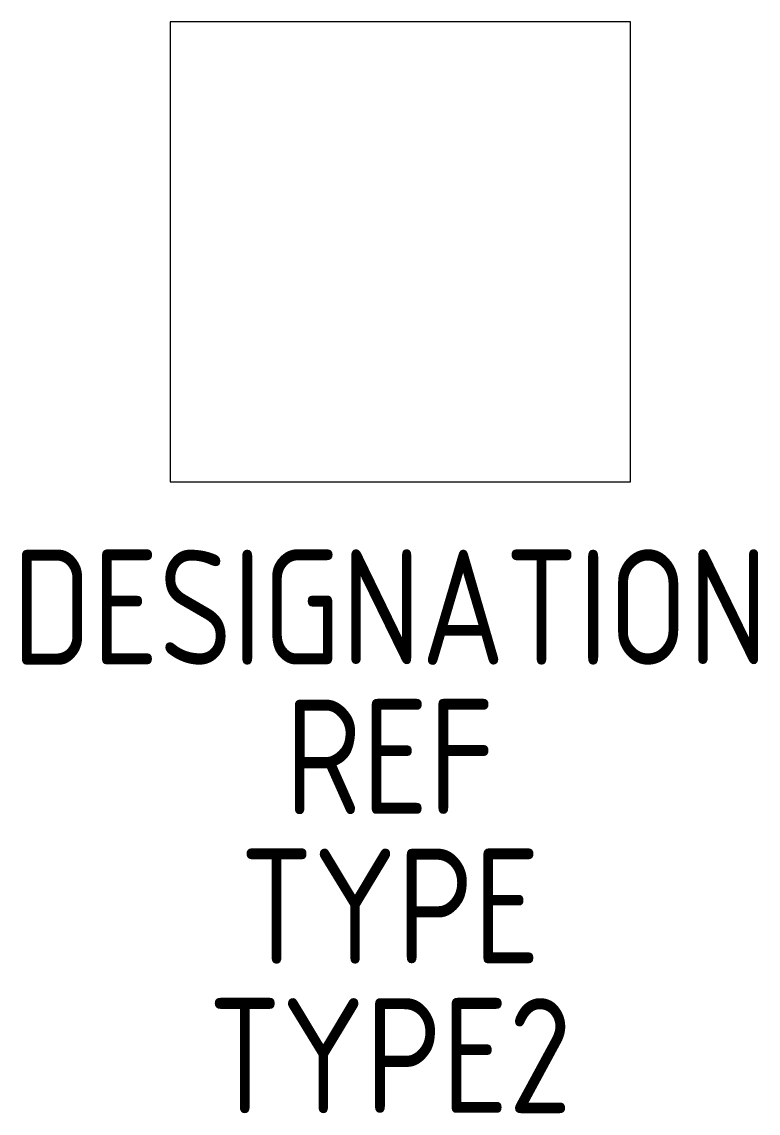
# Model space of a CAD drawing. Header units: millimetres. Extents: x -3.2 to 12.8, y -23.7 to 0.
import ezdxf
from ezdxf.enums import TextEntityAlignment as Align

# ---------------------------------------------------------------- set-up
doc = ezdxf.new("R2010")
doc.units = ezdxf.units.MM
doc.layers.add('SYMB_TXT_NOM', color=3, linetype='Continuous')
doc.layers.add('SYMBOLE', color=3, linetype='Continuous')
doc.styles.add('NET2_5', font='isocp.shx', dxfattribs={"width": 0.9, "height": 2.5})

msp = doc.modelspace()

# ---------------------------------------------------------------- linework, layer by layer
at = {"layer": 'SYMBOLE'}
msp.add_lwpolyline([(0, -10), (10, -10), (10, 0), (0, 0)], close=True, dxfattribs=at)

# ---------------------------------------------------------------- texts
at = {"layer": 'SYMB_TXT_NOM', "style": 'NET2_5', "width": 0.9, "flags": 8}
for tag, text, p in [('DESIGNATION', 'A?', (4.775, -13.974)), ('REF', '', (4.775, -17.224)), ('TYPE', '', (4.775, -20.474)), ('TYPE2', '', (4.775, -23.724))]:
    msp.add_attdef(tag, text=text, height=2.5, dxfattribs=at).set_placement(p, align=Align.CENTER)

doc.saveas('drawing.dxf')
